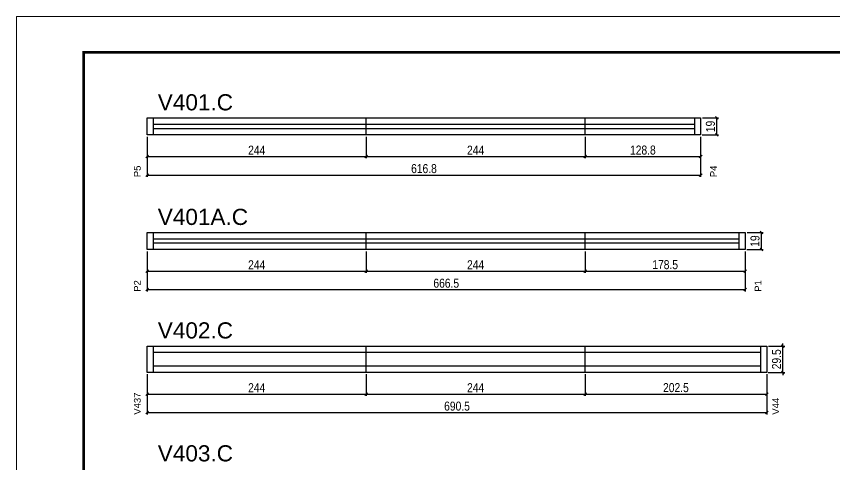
# Model space of a CAD drawing. Extents: x -3394 to 16474, y 3662 to 14397.
# Drawn here: x 5857 to 6769, y 12749 to 13248 of the extents above; entities that cross this region are included whole.
import ezdxf

# ---------------------------------------------------------------- set-up
doc = ezdxf.new("R2010")
doc.units = 0
doc.linetypes.add('DASHED', pattern=[0.75, 0.5, -0.25])
doc.layers.get('0').update_dxf_attribs({"linetype": 'CONTINUOUS'})
doc.layers.get('Defpoints').update_dxf_attribs({"linetype": 'CONTINUOUS'})
for name, color, linetype in [('COTA', 241, 'CONTINUOUS'), ('NOMENCLATURA', 7, 'CONTINUOUS'), ('Painéis', 200, 'CONTINUOUS'), ('SARR_2.2x7', 40, 'CONTINUOUS')]:
    doc.layers.add(name, color=color, linetype=linetype)
doc.layers.add('Folhas', color=255, linetype='CONTINUOUS', lineweight=9)
doc.layers.add('SARRAFO DE PRESSAO', color=251, linetype='DASHED', lineweight=9)
doc.styles.add('ARIAL', font='arial.ttf')
doc.styles.add('COTA TECNICA', font='techl___.ttf', dxfattribs={"height": 10})
doc.dimstyles.new('PAINEL', dxfattribs={"dimtxt": 10, "dimasz": 3, "dimexe": 3, "dimexo": 3, "dimgap": 3, "dimtad": 1, "dimdec": 1, "dimzin": 12, "dimdsep": 46, "dimtxsty": 'COTA TECNICA', "dimblk1": 'OBLIQUE', "dimblk2": 'OBLIQUE', "dimsah": 1, "dimcen": 0.9, "dimclrd": 4, "dimclre": 4, "dimclrt": 240, "dimadec": 1, "dimazin": 3, "dimtfac": 1, "dimtdec": 1, "dimtmove": 0, "dimatfit": 3, "dimfxl": 1, "dimtolj": 1, "dimtzin": 12, "dimarcsym": 0})

# ---------------------------------------------------------------- blocks, each defined once
blk = doc.blocks.new('9999999999')
at = {"layer": 'Folhas'}
blk.add_lwpolyline([(98138.98, 34190.21), (99623.98, 34190.21), (99623.98, 35240.21), (98138.98, 35240.21)], close=True, dxfattribs=at)
at = {"layer": 'Folhas', "color": 30, "const_width": 3}
blk.add_lwpolyline([(98213.98, 34230.21), (99583.98, 34230.21), (99583.98, 35200.21), (98213.98, 35200.21)], close=True, dxfattribs=at)
blk = doc.blocks.new('_Oblique')
at = {"color": 0, "linetype": 'ByBlock', "lineweight": -2}
blk.add_line((-0.5, -0.5), (0.5, 0.5), dxfattribs=at)
blk = doc.blocks.new('*D22')
at = {"layer": 'COTA', "color": 4, "linetype": 'Continuous', "lineweight": -2, "transparency": 16777216}
for p, q in [((6003.09, 13113.87), (6003.09, 13089.9)), ((6247.09, 13113.87), (6247.09, 13089.9)), ((6003.09, 13091.9), (6247.09, 13091.9))]:
    blk.add_line(p, q, dxfattribs=at)
at = {"layer": 'Defpoints', "color": 0, "linetype": 'Continuous', "transparency": 16777216}
for p in [(6003.09, 13115.87), (6247.09, 13115.87), (6247.09, 13091.9)]:
    blk.add_point(p, dxfattribs=at)
at = {"layer": 'COTA', "color": 4, "linetype": 'Continuous', "lineweight": -2, "transparency": 16777216, "xscale": 3, "yscale": 3, "zscale": 3, "rotation": 180}
blk.add_blockref('_Oblique', (6003.09, 13091.9), dxfattribs=at)
at = {"layer": 'COTA', "color": 4, "linetype": 'Continuous', "lineweight": -2, "transparency": 16777216, "xscale": 3, "yscale": 3, "zscale": 3}
blk.add_blockref('_Oblique', (6247.09, 13091.9), dxfattribs=at)
at = {"layer": 'COTA', "color": 240, "linetype": 'Continuous', "transparency": 16777216, "insert": (6125.09, 13098.97), "char_height": 10, "attachment_point": 5, "style": 'COTA TECNICA'}
blk.add_mtext('\\A1;244', dxfattribs=at)
blk = doc.blocks.new('*D23')
at = {"layer": 'COTA', "color": 4, "linetype": 'Continuous', "lineweight": -2, "transparency": 16777216}
for p, q in [((6247.09, 13113.87), (6247.09, 13089.9)), ((6491.09, 13113.87), (6491.09, 13089.9)), ((6247.09, 13091.9), (6491.09, 13091.9))]:
    blk.add_line(p, q, dxfattribs=at)
at = {"layer": 'Defpoints', "color": 0, "linetype": 'Continuous', "transparency": 16777216}
for p in [(6247.09, 13115.87), (6491.09, 13115.87), (6491.09, 13091.9)]:
    blk.add_point(p, dxfattribs=at)
at = {"layer": 'COTA', "color": 4, "linetype": 'Continuous', "lineweight": -2, "transparency": 16777216, "xscale": 3, "yscale": 3, "zscale": 3, "rotation": 180}
blk.add_blockref('_Oblique', (6247.09, 13091.9), dxfattribs=at)
at = {"layer": 'COTA', "color": 4, "linetype": 'Continuous', "lineweight": -2, "transparency": 16777216, "xscale": 3, "yscale": 3, "zscale": 3}
blk.add_blockref('_Oblique', (6491.09, 13091.9), dxfattribs=at)
at = {"layer": 'COTA', "color": 240, "linetype": 'Continuous', "transparency": 16777216, "insert": (6369.09, 13098.97), "char_height": 10, "attachment_point": 5, "style": 'COTA TECNICA'}
blk.add_mtext('\\A1;244', dxfattribs=at)
blk = doc.blocks.new('*D24')
at = {"layer": 'COTA', "color": 4, "linetype": 'Continuous', "lineweight": -2, "transparency": 16777216}
for p, q in [((6491.09, 13113.87), (6491.09, 13089.9)), ((6619.92, 13113.87), (6619.92, 13089.9)), ((6491.09, 13091.9), (6619.92, 13091.9))]:
    blk.add_line(p, q, dxfattribs=at)
at = {"layer": 'Defpoints', "color": 0, "linetype": 'Continuous', "transparency": 16777216}
for p in [(6491.09, 13115.87), (6619.92, 13115.87), (6619.92, 13091.9)]:
    blk.add_point(p, dxfattribs=at)
at = {"layer": 'COTA', "color": 4, "linetype": 'Continuous', "lineweight": -2, "transparency": 16777216, "xscale": 3, "yscale": 3, "zscale": 3, "rotation": 180}
blk.add_blockref('_Oblique', (6491.09, 13091.9), dxfattribs=at)
at = {"layer": 'COTA', "color": 4, "linetype": 'Continuous', "lineweight": -2, "transparency": 16777216, "xscale": 3, "yscale": 3, "zscale": 3}
blk.add_blockref('_Oblique', (6619.92, 13091.9), dxfattribs=at)
at = {"layer": 'COTA', "color": 240, "linetype": 'Continuous', "transparency": 16777216, "insert": (6555.51, 13098.99), "char_height": 10, "attachment_point": 5, "style": 'COTA TECNICA'}
blk.add_mtext('\\A1;128.8', dxfattribs=at)
blk = doc.blocks.new('*D25')
at = {"layer": 'COTA', "color": 4, "linetype": 'Continuous', "lineweight": -2, "transparency": 16777216}
for p, q in [((6003.09, 13113.87), (6003.09, 13069.25)), ((6619.92, 13113.87), (6619.92, 13069.25)), ((6003.09, 13071.25), (6619.92, 13071.25))]:
    blk.add_line(p, q, dxfattribs=at)
at = {"layer": 'Defpoints', "color": 0, "linetype": 'Continuous', "transparency": 16777216}
for p in [(6003.09, 13115.87), (6619.92, 13115.87), (6619.92, 13071.25)]:
    blk.add_point(p, dxfattribs=at)
at = {"layer": 'COTA', "color": 4, "linetype": 'Continuous', "lineweight": -2, "transparency": 16777216, "xscale": 3, "yscale": 3, "zscale": 3, "rotation": 180}
blk.add_blockref('_Oblique', (6003.09, 13071.25), dxfattribs=at)
at = {"layer": 'COTA', "color": 4, "linetype": 'Continuous', "lineweight": -2, "transparency": 16777216, "xscale": 3, "yscale": 3, "zscale": 3}
blk.add_blockref('_Oblique', (6619.92, 13071.25), dxfattribs=at)
at = {"layer": 'COTA', "color": 240, "linetype": 'Continuous', "transparency": 16777216, "insert": (6311.51, 13078.37), "char_height": 10, "attachment_point": 5, "style": 'COTA TECNICA'}
blk.add_mtext('\\A1;616.8', dxfattribs=at)
blk = doc.blocks.new('*D26')
at = {"layer": 'COTA', "color": 4, "linetype": 'Continuous', "lineweight": -2, "transparency": 16777216}
for p, q in [((6621.92, 13134.87), (6639.91, 13134.87)), ((6637.91, 13115.87), (6637.91, 13134.87)), ((6621.64, 13115.87), (6639.91, 13115.87))]:
    blk.add_line(p, q, dxfattribs=at)
at = {"layer": 'Defpoints', "color": 0, "linetype": 'Continuous', "transparency": 16777216}
for p in [(6619.92, 13134.87), (6637.91, 13134.87), (6619.64, 13115.87)]:
    blk.add_point(p, dxfattribs=at)
at = {"layer": 'COTA', "color": 4, "linetype": 'Continuous', "lineweight": -2, "transparency": 16777216, "xscale": 3, "yscale": 3, "zscale": 3}
for p, rotation in [((6637.91, 13134.87), 90), ((6637.91, 13115.87), 270)]:
    blk.add_blockref('_Oblique', p, dxfattribs=dict(at, rotation=rotation))
at = {"layer": 'COTA', "color": 240, "linetype": 'Continuous', "transparency": 16777216, "insert": (6630.82, 13125.37), "char_height": 10, "attachment_point": 5, "rotation": 90, "style": 'COTA TECNICA'}
blk.add_mtext('\\A1;19', dxfattribs=at)
blk = doc.blocks.new('*D27')
at = {"layer": 'COTA', "color": 4, "linetype": 'Continuous', "lineweight": -2, "transparency": 16777216}
for p, q in [((6003.09, 12986.22), (6003.09, 12962.25)), ((6247.09, 12986.22), (6247.09, 12962.25)), ((6003.09, 12964.25), (6247.09, 12964.25))]:
    blk.add_line(p, q, dxfattribs=at)
at = {"layer": 'Defpoints', "color": 0, "linetype": 'Continuous', "transparency": 16777216}
for p in [(6003.09, 12988.22), (6247.09, 12988.22), (6247.09, 12964.25)]:
    blk.add_point(p, dxfattribs=at)
at = {"layer": 'COTA', "color": 4, "linetype": 'Continuous', "lineweight": -2, "transparency": 16777216, "xscale": 3, "yscale": 3, "zscale": 3, "rotation": 180}
blk.add_blockref('_Oblique', (6003.09, 12964.25), dxfattribs=at)
at = {"layer": 'COTA', "color": 4, "linetype": 'Continuous', "lineweight": -2, "transparency": 16777216, "xscale": 3, "yscale": 3, "zscale": 3}
blk.add_blockref('_Oblique', (6247.09, 12964.25), dxfattribs=at)
at = {"layer": 'COTA', "color": 240, "linetype": 'Continuous', "transparency": 16777216, "insert": (6125.09, 12971.32), "char_height": 10, "attachment_point": 5, "style": 'COTA TECNICA'}
blk.add_mtext('\\A1;244', dxfattribs=at)
blk = doc.blocks.new('*D28')
at = {"layer": 'COTA', "color": 4, "linetype": 'Continuous', "lineweight": -2, "transparency": 16777216}
for p, q in [((6247.09, 12986.22), (6247.09, 12962.25)), ((6491.09, 12986.22), (6491.09, 12962.25)), ((6247.09, 12964.25), (6491.09, 12964.25))]:
    blk.add_line(p, q, dxfattribs=at)
at = {"layer": 'Defpoints', "color": 0, "linetype": 'Continuous', "transparency": 16777216}
for p in [(6247.09, 12988.22), (6491.09, 12988.22), (6491.09, 12964.25)]:
    blk.add_point(p, dxfattribs=at)
at = {"layer": 'COTA', "color": 4, "linetype": 'Continuous', "lineweight": -2, "transparency": 16777216, "xscale": 3, "yscale": 3, "zscale": 3, "rotation": 180}
blk.add_blockref('_Oblique', (6247.09, 12964.25), dxfattribs=at)
at = {"layer": 'COTA', "color": 4, "linetype": 'Continuous', "lineweight": -2, "transparency": 16777216, "xscale": 3, "yscale": 3, "zscale": 3}
blk.add_blockref('_Oblique', (6491.09, 12964.25), dxfattribs=at)
at = {"layer": 'COTA', "color": 240, "linetype": 'Continuous', "transparency": 16777216, "insert": (6369.09, 12971.32), "char_height": 10, "attachment_point": 5, "style": 'COTA TECNICA'}
blk.add_mtext('\\A1;244', dxfattribs=at)
blk = doc.blocks.new('*D29')
at = {"layer": 'COTA', "color": 4, "linetype": 'Continuous', "lineweight": -2, "transparency": 16777216}
for p, q in [((6491.09, 12986.22), (6491.09, 12962.25)), ((6669.62, 12986.22), (6669.62, 12962.25)), ((6491.09, 12964.25), (6669.62, 12964.25))]:
    blk.add_line(p, q, dxfattribs=at)
at = {"layer": 'Defpoints', "color": 0, "linetype": 'Continuous', "transparency": 16777216}
for p in [(6491.09, 12988.22), (6669.62, 12988.22), (6669.62, 12964.25)]:
    blk.add_point(p, dxfattribs=at)
at = {"layer": 'COTA', "color": 4, "linetype": 'Continuous', "lineweight": -2, "transparency": 16777216, "xscale": 3, "yscale": 3, "zscale": 3, "rotation": 180}
blk.add_blockref('_Oblique', (6491.09, 12964.25), dxfattribs=at)
at = {"layer": 'COTA', "color": 4, "linetype": 'Continuous', "lineweight": -2, "transparency": 16777216, "xscale": 3, "yscale": 3, "zscale": 3}
blk.add_blockref('_Oblique', (6669.62, 12964.25), dxfattribs=at)
at = {"layer": 'COTA', "color": 240, "linetype": 'Continuous', "transparency": 16777216, "insert": (6580.36, 12971.38), "char_height": 10, "attachment_point": 5, "style": 'COTA TECNICA'}
blk.add_mtext('\\A1;178.5', dxfattribs=at)
blk = doc.blocks.new('*D30')
at = {"layer": 'COTA', "color": 4, "linetype": 'Continuous', "lineweight": -2, "transparency": 16777216}
for p, q in [((6003.09, 12986.22), (6003.09, 12941.6)), ((6669.62, 12986.22), (6669.62, 12941.6)), ((6003.09, 12943.6), (6669.62, 12943.6))]:
    blk.add_line(p, q, dxfattribs=at)
at = {"layer": 'Defpoints', "color": 0, "linetype": 'Continuous', "transparency": 16777216}
for p in [(6003.09, 12988.22), (6669.62, 12988.22), (6669.62, 12943.6)]:
    blk.add_point(p, dxfattribs=at)
at = {"layer": 'COTA', "color": 4, "linetype": 'Continuous', "lineweight": -2, "transparency": 16777216, "xscale": 3, "yscale": 3, "zscale": 3, "rotation": 180}
blk.add_blockref('_Oblique', (6003.09, 12943.6), dxfattribs=at)
at = {"layer": 'COTA', "color": 4, "linetype": 'Continuous', "lineweight": -2, "transparency": 16777216, "xscale": 3, "yscale": 3, "zscale": 3}
blk.add_blockref('_Oblique', (6669.62, 12943.6), dxfattribs=at)
at = {"layer": 'COTA', "color": 240, "linetype": 'Continuous', "transparency": 16777216, "insert": (6336.36, 12950.71), "char_height": 10, "attachment_point": 5, "style": 'COTA TECNICA'}
blk.add_mtext('\\A1;666.5', dxfattribs=at)
blk = doc.blocks.new('*D31')
at = {"layer": 'COTA', "color": 4, "linetype": 'Continuous', "lineweight": -2, "transparency": 16777216}
for p, q in [((6671.62, 13007.22), (6689.61, 13007.22)), ((6687.61, 12988.22), (6687.61, 13007.22)), ((6671.34, 12988.22), (6689.61, 12988.22))]:
    blk.add_line(p, q, dxfattribs=at)
at = {"layer": 'Defpoints', "color": 0, "linetype": 'Continuous', "transparency": 16777216}
for p in [(6669.62, 13007.22), (6687.61, 13007.22), (6669.34, 12988.22)]:
    blk.add_point(p, dxfattribs=at)
at = {"layer": 'COTA', "color": 4, "linetype": 'Continuous', "lineweight": -2, "transparency": 16777216, "xscale": 3, "yscale": 3, "zscale": 3}
for p, rotation in [((6687.61, 13007.22), 90), ((6687.61, 12988.22), 270)]:
    blk.add_blockref('_Oblique', p, dxfattribs=dict(at, rotation=rotation))
at = {"layer": 'COTA', "color": 240, "linetype": 'Continuous', "transparency": 16777216, "insert": (6680.52, 12997.72), "char_height": 10, "attachment_point": 5, "rotation": 90, "style": 'COTA TECNICA'}
blk.add_mtext('\\A1;19', dxfattribs=at)
blk = doc.blocks.new('*D32')
at = {"layer": 'COTA', "color": 4, "linetype": 'Continuous', "lineweight": -2, "transparency": 16777216}
for p, q in [((6003.09, 12849.3), (6003.09, 12825.33)), ((6247.09, 12849.3), (6247.09, 12825.33)), ((6003.09, 12827.33), (6247.09, 12827.33))]:
    blk.add_line(p, q, dxfattribs=at)
at = {"layer": 'Defpoints', "color": 0, "linetype": 'Continuous', "transparency": 16777216}
for p in [(6003.09, 12851.3), (6247.09, 12851.3), (6247.09, 12827.33)]:
    blk.add_point(p, dxfattribs=at)
at = {"layer": 'COTA', "color": 4, "linetype": 'Continuous', "lineweight": -2, "transparency": 16777216, "xscale": 3, "yscale": 3, "zscale": 3, "rotation": 180}
blk.add_blockref('_Oblique', (6003.09, 12827.33), dxfattribs=at)
at = {"layer": 'COTA', "color": 4, "linetype": 'Continuous', "lineweight": -2, "transparency": 16777216, "xscale": 3, "yscale": 3, "zscale": 3}
blk.add_blockref('_Oblique', (6247.09, 12827.33), dxfattribs=at)
at = {"layer": 'COTA', "color": 240, "linetype": 'Continuous', "transparency": 16777216, "insert": (6125.09, 12834.4), "char_height": 10, "attachment_point": 5, "style": 'COTA TECNICA'}
blk.add_mtext('\\A1;244', dxfattribs=at)
blk = doc.blocks.new('*D33')
at = {"layer": 'COTA', "color": 4, "linetype": 'Continuous', "lineweight": -2, "transparency": 16777216}
for p, q in [((6247.09, 12849.3), (6247.09, 12825.33)), ((6491.09, 12849.3), (6491.09, 12825.33)), ((6247.09, 12827.33), (6491.09, 12827.33))]:
    blk.add_line(p, q, dxfattribs=at)
at = {"layer": 'Defpoints', "color": 0, "linetype": 'Continuous', "transparency": 16777216}
for p in [(6247.09, 12851.3), (6491.09, 12851.3), (6491.09, 12827.33)]:
    blk.add_point(p, dxfattribs=at)
at = {"layer": 'COTA', "color": 4, "linetype": 'Continuous', "lineweight": -2, "transparency": 16777216, "xscale": 3, "yscale": 3, "zscale": 3, "rotation": 180}
blk.add_blockref('_Oblique', (6247.09, 12827.33), dxfattribs=at)
at = {"layer": 'COTA', "color": 4, "linetype": 'Continuous', "lineweight": -2, "transparency": 16777216, "xscale": 3, "yscale": 3, "zscale": 3}
blk.add_blockref('_Oblique', (6491.09, 12827.33), dxfattribs=at)
at = {"layer": 'COTA', "color": 240, "linetype": 'Continuous', "transparency": 16777216, "insert": (6369.09, 12834.4), "char_height": 10, "attachment_point": 5, "style": 'COTA TECNICA'}
blk.add_mtext('\\A1;244', dxfattribs=at)
blk = doc.blocks.new('*D34')
at = {"layer": 'COTA', "color": 4, "linetype": 'Continuous', "lineweight": -2, "transparency": 16777216}
for p, q in [((6491.09, 12849.3), (6491.09, 12825.33)), ((6693.62, 12849.3), (6693.62, 12825.33)), ((6491.09, 12827.33), (6693.62, 12827.33))]:
    blk.add_line(p, q, dxfattribs=at)
at = {"layer": 'Defpoints', "color": 0, "linetype": 'Continuous', "transparency": 16777216}
for p in [(6491.09, 12851.3), (6693.62, 12851.3), (6693.62, 12827.33)]:
    blk.add_point(p, dxfattribs=at)
at = {"layer": 'COTA', "color": 4, "linetype": 'Continuous', "lineweight": -2, "transparency": 16777216, "xscale": 3, "yscale": 3, "zscale": 3, "rotation": 180}
blk.add_blockref('_Oblique', (6491.09, 12827.33), dxfattribs=at)
at = {"layer": 'COTA', "color": 4, "linetype": 'Continuous', "lineweight": -2, "transparency": 16777216, "xscale": 3, "yscale": 3, "zscale": 3}
blk.add_blockref('_Oblique', (6693.62, 12827.33), dxfattribs=at)
at = {"layer": 'COTA', "color": 240, "linetype": 'Continuous', "transparency": 16777216, "insert": (6592.36, 12834.44), "char_height": 10, "attachment_point": 5, "style": 'COTA TECNICA'}
blk.add_mtext('\\A1;202.5', dxfattribs=at)
blk = doc.blocks.new('*D35')
at = {"layer": 'COTA', "color": 4, "linetype": 'Continuous', "lineweight": -2, "transparency": 16777216}
for p, q in [((6003.09, 12849.3), (6003.09, 12804.67)), ((6693.62, 12849.3), (6693.62, 12804.67)), ((6003.09, 12806.67), (6693.62, 12806.67))]:
    blk.add_line(p, q, dxfattribs=at)
at = {"layer": 'Defpoints', "color": 0, "linetype": 'Continuous', "transparency": 16777216}
for p in [(6003.09, 12851.3), (6693.62, 12851.3), (6693.62, 12806.67)]:
    blk.add_point(p, dxfattribs=at)
at = {"layer": 'COTA', "color": 4, "linetype": 'Continuous', "lineweight": -2, "transparency": 16777216, "xscale": 3, "yscale": 3, "zscale": 3, "rotation": 180}
blk.add_blockref('_Oblique', (6003.09, 12806.67), dxfattribs=at)
at = {"layer": 'COTA', "color": 4, "linetype": 'Continuous', "lineweight": -2, "transparency": 16777216, "xscale": 3, "yscale": 3, "zscale": 3}
blk.add_blockref('_Oblique', (6693.62, 12806.67), dxfattribs=at)
at = {"layer": 'COTA', "color": 240, "linetype": 'Continuous', "transparency": 16777216, "insert": (6348.36, 12813.81), "char_height": 10, "attachment_point": 5, "style": 'COTA TECNICA'}
blk.add_mtext('\\A1;690.5', dxfattribs=at)
blk = doc.blocks.new('*D36')
at = {"layer": 'COTA', "color": 4, "linetype": 'Continuous', "lineweight": -2, "transparency": 16777216}
for p, q in [((6695.62, 12880.8), (6713.61, 12880.8)), ((6711.61, 12880.8), (6711.61, 12883.8)), ((6711.61, 12851.3), (6711.61, 12880.8)), ((6695.34, 12851.3), (6713.61, 12851.3)), ((6711.61, 12851.3), (6711.61, 12848.3))]:
    blk.add_line(p, q, dxfattribs=at)
at = {"layer": 'Defpoints', "color": 0, "linetype": 'Continuous', "transparency": 16777216}
for p in [(6693.62, 12880.8), (6711.61, 12880.8), (6693.34, 12851.3)]:
    blk.add_point(p, dxfattribs=at)
at = {"layer": 'COTA', "color": 4, "linetype": 'Continuous', "lineweight": -2, "transparency": 16777216, "xscale": 3, "yscale": 3, "zscale": 3}
for p, rotation in [((6711.61, 12880.8), 270), ((6711.61, 12851.3), 90)]:
    blk.add_blockref('_Oblique', p, dxfattribs=dict(at, rotation=rotation))
at = {"layer": 'COTA', "color": 240, "linetype": 'Continuous', "transparency": 16777216, "insert": (6704.47, 12866.05), "char_height": 10, "attachment_point": 5, "rotation": 90, "style": 'COTA TECNICA'}
blk.add_mtext('\\A1;29.5', dxfattribs=at)

msp = doc.modelspace()

# ---------------------------------------------------------------- linework, layer by layer
at = {"layer": 'Painéis', "linetype": 'Continuous'}
for p, q in [((6003.09, 13115.87), (6003.09, 13134.87)), ((6003.09, 13134.87), (6619.92, 13134.87)), ((6247.09, 13115.87), (6247.09, 13134.87)), ((6491.09, 13115.87), (6491.09, 13134.87)), ((6619.92, 13134.87), (6619.92, 13115.87)), ((6619.85, 13127.87), (6619.92, 13127.87)), ((6619.92, 13115.87), (6003.09, 13115.87)), ((6003.09, 12988.22), (6003.09, 13007.22)), ((6003.09, 13007.22), (6669.62, 13007.22)), ((6247.09, 12988.22), (6247.09, 13007.22)), ((6491.09, 12988.22), (6491.09, 13007.22)), ((6669.62, 13007.22), (6669.62, 12988.22)), ((6669.55, 13000.22), (6669.62, 13000.22)), ((6669.62, 12988.22), (6003.09, 12988.22)), ((6003.09, 12851.3), (6003.09, 12880.8)), ((6003.09, 12880.8), (6693.62, 12880.8)), ((6247.09, 12851.3), (6247.09, 12880.8)), ((6491.09, 12851.3), (6491.09, 12880.8)), ((6693.62, 12880.8), (6693.62, 12851.3)), ((6693.55, 12873.8), (6693.62, 12873.8)), ((6693.62, 12851.3), (6003.09, 12851.3))]:
    msp.add_line(p, q, dxfattribs=at)
at = {"layer": 'SARR_2.2x7', "ltscale": 25}
for p, q in [((6010.09, 13115.87), (6010.09, 13134.87)), ((6612.92, 13134.87), (6612.92, 13115.87)), ((6010.09, 13127.87), (6247.09, 13127.87)), ((6247.09, 13127.87), (6491.09, 13127.87)), ((6491.09, 13127.87), (6612.85, 13127.87)), ((6247.09, 13122.87), (6010.09, 13122.87)), ((6491.09, 13122.87), (6247.09, 13122.87)), ((6612.92, 13122.87), (6491.09, 13122.87)), ((6010.09, 12988.22), (6010.09, 13007.22)), ((6662.62, 13007.22), (6662.62, 12988.22)), ((6010.09, 13000.22), (6247.09, 13000.22)), ((6247.09, 13000.22), (6491.09, 13000.22)), ((6491.09, 13000.22), (6662.55, 13000.22)), ((6247.09, 12995.22), (6010.09, 12995.22)), ((6491.09, 12995.22), (6247.09, 12995.22)), ((6662.62, 12995.22), (6491.09, 12995.22)), ((6010.09, 12851.3), (6010.09, 12880.8)), ((6686.62, 12880.8), (6686.62, 12851.3)), ((6010.09, 12873.8), (6247.09, 12873.8)), ((6247.09, 12873.8), (6491.09, 12873.8)), ((6491.09, 12873.8), (6686.55, 12873.8)), ((6247.09, 12858.3), (6010.09, 12858.3)), ((6491.09, 12858.3), (6247.09, 12858.3)), ((6686.62, 12858.3), (6491.09, 12858.3))]:
    msp.add_line(p, q, dxfattribs=at)

# ---------------------------------------------------------------- block references
at = {"layer": 'SARRAFO DE PRESSAO', "color": 6, "linetype": 'ByBlock'}
msp.add_blockref('9999999999', (-92281.77, -21992.23), dxfattribs=at)

# ---------------------------------------------------------------- texts
at = {"layer": 'NOMENCLATURA', "linetype": 'Continuous', "style": 'ARIAL'}
for s, p in [('V401.C', (6014.81, 13143.29)), ('V401A.C', (6014.81, 13015.64)), ('V402.C', (6014.81, 12889.22)), ('V403.C', (6014.81, 12752.29))]:
    msp.add_text(s, height=18, dxfattribs=at).set_placement(p)
for s, p in [('P5', (5995.79, 13068.87)), ('P4', (6638.01, 13068.87)), ('P2', (5995.79, 12941.22)), ('P1', (6687.71, 12941.22)), ('V437', (5995.79, 12804.3)), ('V44', (6707.4, 12804.3))]:
    msp.add_text(s, height=7.567, rotation=90, dxfattribs=at).set_placement(p)

# ---------------------------------------------------------------- dimensions: what is measured, and where the dimension line sits
at = {"layer": 'COTA', "linetype": 'Continuous'}
for base, p1, p2, picture, middle in [((6637.91, 13134.87), (6619.64, 13115.87), (6619.92, 13134.87), '*D26', (6630.82, 13125.37)), ((6687.61, 13007.22), (6669.34, 12988.22), (6669.62, 13007.22), '*D31', (6680.52, 12997.72)), ((6711.61, 12880.8), (6693.34, 12851.3), (6693.62, 12880.8), '*D36', (6704.47, 12866.05))]:
    dim = msp.add_linear_dim(base=base, p1=p1, p2=p2, angle=90, dimstyle='PAINEL', override={"dimexe": 2, "dimexo": 2, "dimgap": 2, "dimadec": 8, "dimtix": 1, "dimatfit": 2, "dimldrblk": 'Oblique'}, dxfattribs=at)
    dim.commit()
    dim.dimension.update_dxf_attribs({"geometry": picture, "text_midpoint": middle})
for base, p1, p2, picture, middle in [((6247.09, 13091.9), (6003.09, 13115.87), (6247.09, 13115.87), '*D22', (6125.09, 13098.97)), ((6619.92, 13071.25), (6003.09, 13115.87), (6619.92, 13115.87), '*D25', (6311.51, 13078.37)), ((6491.09, 13091.9), (6247.09, 13115.87), (6491.09, 13115.87), '*D23', (6369.09, 13098.97)), ((6619.92, 13091.9), (6491.09, 13115.87), (6619.92, 13115.87), '*D24', (6555.51, 13098.99)), ((6247.09, 12964.25), (6003.09, 12988.22), (6247.09, 12988.22), '*D27', (6125.09, 12971.32)), ((6669.62, 12943.6), (6003.09, 12988.22), (6669.62, 12988.22), '*D30', (6336.36, 12950.71)), ((6491.09, 12964.25), (6247.09, 12988.22), (6491.09, 12988.22), '*D28', (6369.09, 12971.32)), ((6669.62, 12964.25), (6491.09, 12988.22), (6669.62, 12988.22), '*D29', (6580.36, 12971.38)), ((6247.09, 12827.33), (6003.09, 12851.3), (6247.09, 12851.3), '*D32', (6125.09, 12834.4)), ((6693.62, 12806.67), (6003.09, 12851.3), (6693.62, 12851.3), '*D35', (6348.36, 12813.81)), ((6491.09, 12827.33), (6247.09, 12851.3), (6491.09, 12851.3), '*D33', (6369.09, 12834.4)), ((6693.62, 12827.33), (6491.09, 12851.3), (6693.62, 12851.3), '*D34', (6592.36, 12834.44))]:
    dim = msp.add_linear_dim(base=base, p1=p1, p2=p2, dimstyle='PAINEL', override={"dimexe": 2, "dimexo": 2, "dimgap": 2, "dimadec": 8, "dimtix": 1, "dimatfit": 2, "dimldrblk": 'Oblique'}, dxfattribs=at)
    dim.commit()
    dim.dimension.update_dxf_attribs({"geometry": picture, "text_midpoint": middle})

doc.saveas('drawing.dxf')
